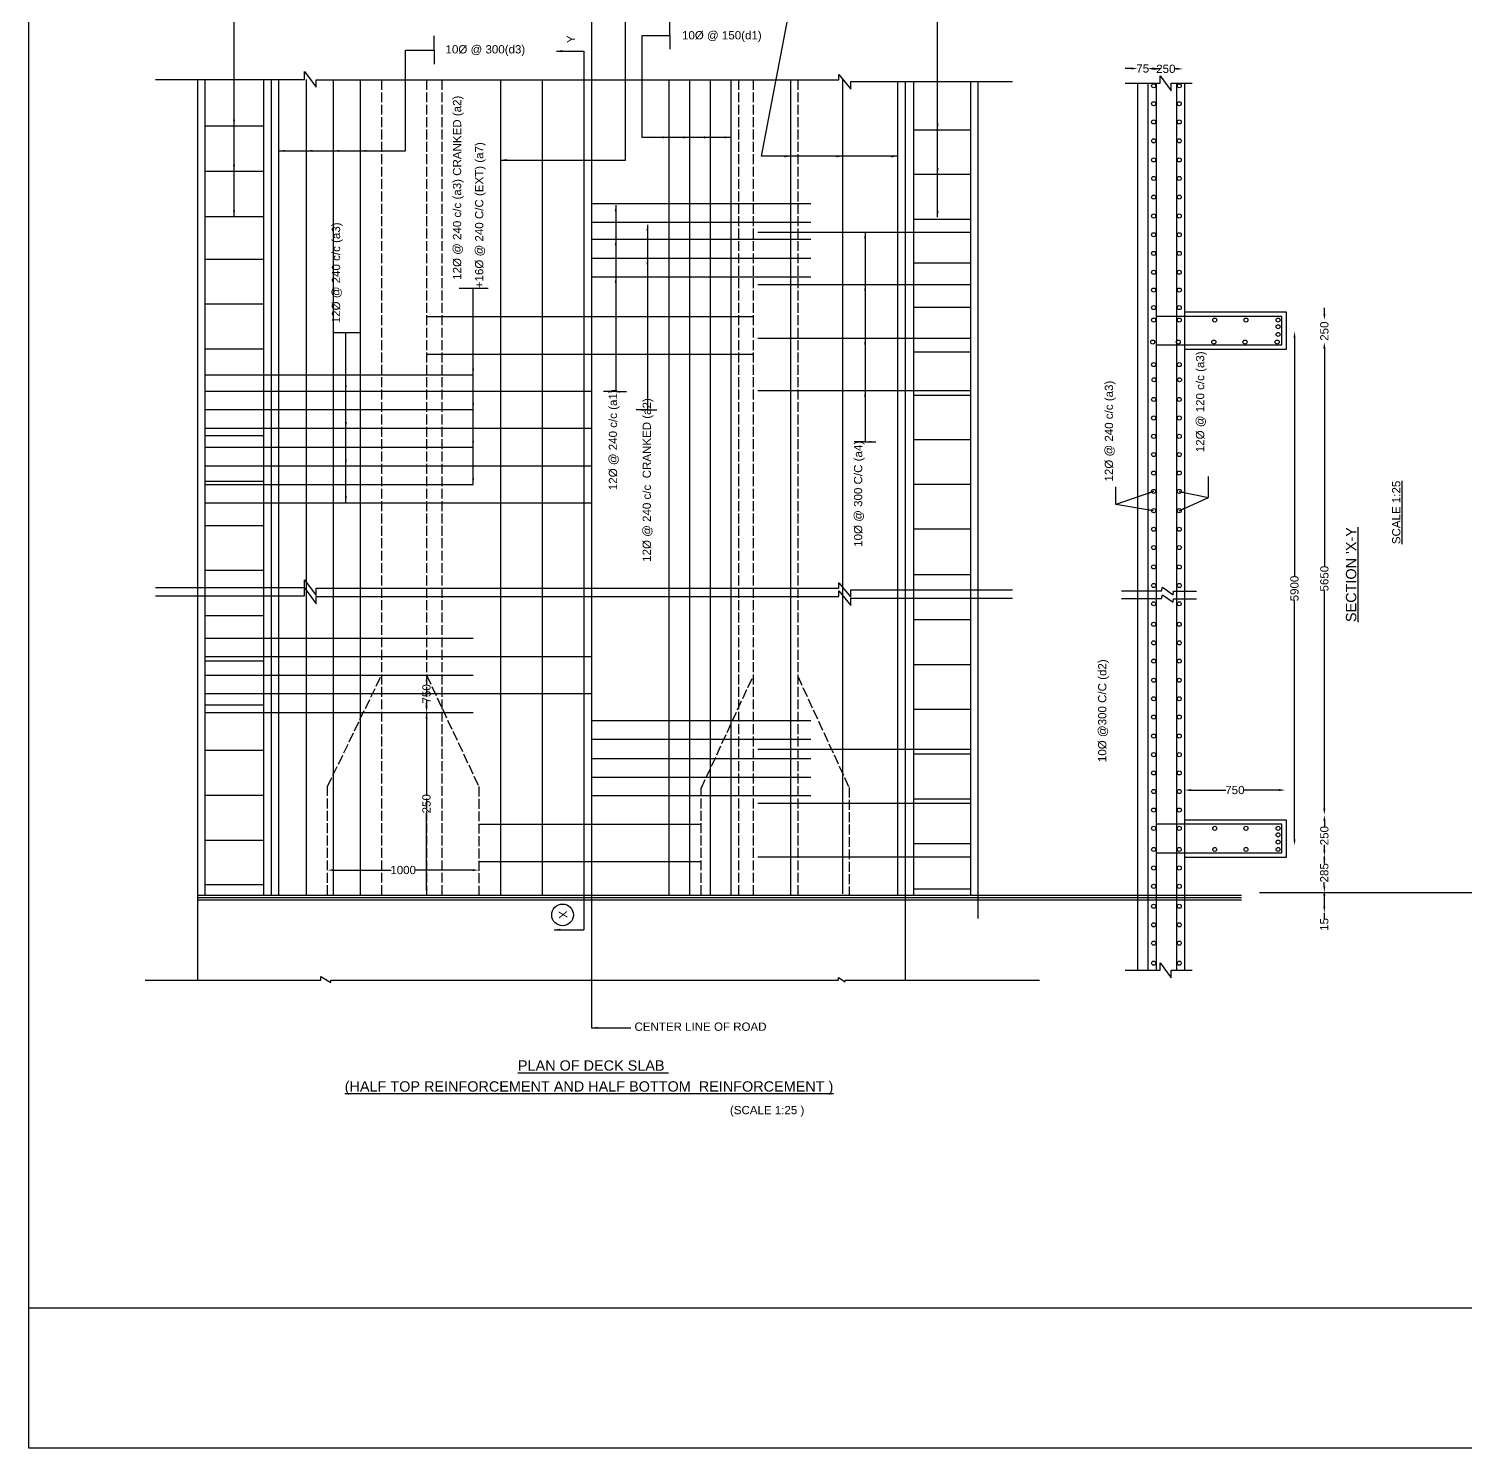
# Model space of a CAD drawing. Header units: millimetres. Extents: x 5124 to 2374999, y 2311 to 44367246.
# Drawn here: x 2334229 to 2351625, y 44341426 to 44358615 of the extents above; entities that cross this region are included whole.
import ezdxf

# ---------------------------------------------------------------- set-up
doc = ezdxf.new("R2010")
doc.units = ezdxf.units.MM
doc.header["$MEASUREMENT"] = 0
doc.linetypes.add('ACAD_ISO02W100', pattern=[15, 12, -3])
doc.layers.add('DRAWING', color=2, linetype='Continuous')
doc.layers.add('TEXT', color=7, linetype='Continuous')
doc.styles.get("Standard").update_dxf_attribs({"font": 'arial.ttf', "height": 100})
doc.dimstyles.get("Standard").update_dxf_attribs({"dimtxt": 100, "dimasz": 75, "dimexe": 0.18, "dimexo": 0.0625, "dimgap": 0.09, "dimtad": 0, "dimdec": 0, "dimzin": 0, "dimdsep": 46, "dimtxsty": 'Standard', "dimcen": 0.09, "dimse1": 1, "dimse2": 1, "dimadec": 0, "dimazin": 0, "dimtfac": 1, "dimtdec": 0, "dimtofl": 0, "dimtmove": 0, "dimatfit": 3, "dimfxl": 1, "dimtolj": 1, "dimtzin": 0, "dimarcsym": 0})

# ---------------------------------------------------------------- blocks, each defined once
blk = doc.blocks.new('*D74')
at = {"layer": 'Defpoints', "color": 0, "transparency": 16777216}
for p in [(2337847, 44348427), (2339680, 44348427), (2339680, 44348427)]:
    blk.add_point(p, dxfattribs=at)
at = {"layer": 'TEXT', "color": 0, "lineweight": -2, "transparency": 16777216}
for p, q in [((2337922, 44348427), (2338619, 44348427)), ((2339605, 44348427), (2338908, 44348427))]:
    blk.add_line(p, q, dxfattribs=at)
at = {"layer": 'TEXT', "color": 0, "transparency": 16777216}
for points in [[(2337922, 44348439), (2337922, 44348414), (2337847, 44348427)], [(2339605, 44348439), (2339605, 44348414), (2339680, 44348427)]]:
    blk.add_solid(points, dxfattribs=at)
at = {"layer": 'TEXT', "color": 0, "transparency": 16777216, "insert": (2338763, 44348427), "char_height": 100, "attachment_point": 5}
blk.add_mtext('\\A1;1000', dxfattribs=at)
blk = doc.blocks.new('*D75')
at = {"layer": 'Defpoints', "color": 0, "transparency": 16777216}
for p in [(2339046, 44350336), (2339046, 44350336), (2339046, 44348124)]:
    blk.add_point(p, dxfattribs=at)
at = {"layer": 'TEXT', "color": 0, "lineweight": -2, "transparency": 16777216}
for p, q in [((2339046, 44350261), (2339046, 44349341)), ((2339046, 44348199), (2339046, 44349119))]:
    blk.add_line(p, q, dxfattribs=at)
at = {"layer": 'TEXT', "color": 0, "transparency": 16777216}
for points in [[(2339034, 44350261), (2339059, 44350261), (2339046, 44350336)], [(2339034, 44348199), (2339059, 44348199), (2339046, 44348124)]]:
    blk.add_solid(points, dxfattribs=at)
at = {"layer": 'TEXT', "color": 0, "transparency": 16777216, "insert": (2339046, 44349230), "char_height": 100, "attachment_point": 5, "rotation": 90}
blk.add_mtext('\\A1;250', dxfattribs=at)
blk = doc.blocks.new('*D76')
at = {"layer": 'Defpoints', "color": 0, "transparency": 16777216}
for p in [(2339046, 44350786), (2339046, 44350786), (2339046, 44350336)]:
    blk.add_point(p, dxfattribs=at)
at = {"layer": 'TEXT', "color": 0, "lineweight": -2, "transparency": 16777216}
for p, q in [((2339046, 44350711), (2339046, 44350671)), ((2339046, 44350411), (2339046, 44350451))]:
    blk.add_line(p, q, dxfattribs=at)
at = {"layer": 'TEXT', "color": 0, "transparency": 16777216}
for points in [[(2339034, 44350711), (2339059, 44350711), (2339046, 44350786)], [(2339034, 44350411), (2339059, 44350411), (2339046, 44350336)]]:
    blk.add_solid(points, dxfattribs=at)
at = {"layer": 'TEXT', "color": 0, "transparency": 16777216, "insert": (2339046, 44350561), "char_height": 100, "attachment_point": 5, "rotation": 90}
blk.add_mtext('\\A1;750', dxfattribs=at)
blk = doc.blocks.new('*D77')
at = {"layer": 'Defpoints', "color": 0, "transparency": 16777216}
for p in [(2347781, 44358134), (2347657, 44357956), (2347781, 44357956)]:
    blk.add_point(p, dxfattribs=at)
at = {"layer": 'TEXT', "color": 0, "lineweight": -2, "transparency": 16777216}
for p, q in [((2347582, 44358134), (2347507, 44358134)), ((2347856, 44358134), (2347931, 44358134))]:
    blk.add_line(p, q, dxfattribs=at)
at = {"layer": 'TEXT', "color": 0, "transparency": 16777216}
for points in [[(2347582, 44358146), (2347582, 44358121), (2347657, 44358134)], [(2347856, 44358146), (2347856, 44358121), (2347781, 44358134)]]:
    blk.add_solid(points, dxfattribs=at)
at = {"layer": 'TEXT', "color": 0, "transparency": 16777216, "insert": (2347719, 44358134), "char_height": 100, "attachment_point": 5}
blk.add_mtext('\\A1;75', dxfattribs=at)
blk = doc.blocks.new('*D78')
at = {"layer": 'Defpoints', "color": 0, "transparency": 16777216}
for p in [(2347791, 44358132), (2348206, 44358132), (2348206, 44358129)]:
    blk.add_point(p, dxfattribs=at)
at = {"layer": 'TEXT', "color": 0, "lineweight": -2, "transparency": 16777216}
for p, q in [((2347866, 44358129), (2347887, 44358129)), ((2348131, 44358129), (2348110, 44358129))]:
    blk.add_line(p, q, dxfattribs=at)
at = {"layer": 'TEXT', "color": 0, "transparency": 16777216}
for points in [[(2347866, 44358142), (2347866, 44358117), (2347791, 44358129)], [(2348131, 44358142), (2348131, 44358117), (2348206, 44358129)]]:
    blk.add_solid(points, dxfattribs=at)
at = {"layer": 'TEXT', "color": 0, "transparency": 16777216, "insert": (2347999, 44358129), "char_height": 100, "attachment_point": 5}
blk.add_mtext('\\A1;250', dxfattribs=at)
blk = doc.blocks.new('*D115')
at = {"layer": 'Defpoints', "color": 0, "transparency": 16777216}
for p in [(2349664, 44354950), (2349557, 44348725), (2349664, 44348725)]:
    blk.add_point(p, dxfattribs=at)
at = {"layer": 'TEXT', "color": 0, "lineweight": -2, "transparency": 16777216}
for p, q in [((2349557, 44354875), (2349557, 44351987)), ((2349557, 44348800), (2349557, 44351688))]:
    blk.add_line(p, q, dxfattribs=at)
at = {"layer": 'TEXT', "color": 0, "transparency": 16777216}
for points in [[(2349545, 44354875), (2349570, 44354875), (2349557, 44354950)], [(2349545, 44348800), (2349570, 44348800), (2349557, 44348725)]]:
    blk.add_solid(points, dxfattribs=at)
at = {"layer": 'TEXT', "color": 0, "transparency": 16777216, "insert": (2349557, 44351837), "char_height": 100, "attachment_point": 5, "rotation": 90}
blk.add_mtext('\\A1;5900', dxfattribs=at)
blk = doc.blocks.new('*D116')
at = {"layer": 'Defpoints', "color": 0, "transparency": 16777216}
for p in [(2349919, 44355087), (2349919, 44354818), (2349919, 44354818)]:
    blk.add_point(p, dxfattribs=at)
at = {"layer": 'TEXT', "color": 0, "lineweight": -2, "transparency": 16777216}
for p, q in [((2349919, 44355162), (2349919, 44355237)), ((2349919, 44354743), (2349919, 44354668))]:
    blk.add_line(p, q, dxfattribs=at)
at = {"layer": 'TEXT', "color": 0, "transparency": 16777216}
for points in [[(2349907, 44355162), (2349932, 44355162), (2349919, 44355087)], [(2349907, 44354743), (2349932, 44354743), (2349919, 44354818)]]:
    blk.add_solid(points, dxfattribs=at)
at = {"layer": 'TEXT', "color": 0, "transparency": 16777216, "insert": (2349919, 44354953), "char_height": 100, "attachment_point": 5, "rotation": 90}
blk.add_mtext('\\A1;250', dxfattribs=at)
blk = doc.blocks.new('*D117')
at = {"layer": 'Defpoints', "color": 0, "transparency": 16777216}
for p in [(2349919, 44354818), (2349919, 44349095), (2349919, 44349095)]:
    blk.add_point(p, dxfattribs=at)
at = {"layer": 'TEXT', "color": 0, "lineweight": -2, "transparency": 16777216}
for p, q in [((2349919, 44354743), (2349919, 44352105)), ((2349919, 44349170), (2349919, 44351807))]:
    blk.add_line(p, q, dxfattribs=at)
at = {"layer": 'TEXT', "color": 0, "transparency": 16777216}
for points in [[(2349906, 44354743), (2349931, 44354743), (2349919, 44354818)], [(2349906, 44349170), (2349931, 44349170), (2349919, 44349095)]]:
    blk.add_solid(points, dxfattribs=at)
at = {"layer": 'TEXT', "color": 0, "transparency": 16777216, "insert": (2349919, 44351956), "char_height": 100, "attachment_point": 5, "rotation": 90}
blk.add_mtext('\\A1;5650', dxfattribs=at)
blk = doc.blocks.new('*D118')
at = {"layer": 'Defpoints', "color": 0, "transparency": 16777216}
for p in [(2349919, 44349095), (2349919, 44348593), (2349919, 44348593)]:
    blk.add_point(p, dxfattribs=at)
at = {"layer": 'TEXT', "color": 0, "lineweight": -2, "transparency": 16777216}
for p, q in [((2349919, 44349020), (2349919, 44348955)), ((2349919, 44348668), (2349919, 44348733))]:
    blk.add_line(p, q, dxfattribs=at)
at = {"layer": 'TEXT', "color": 0, "transparency": 16777216}
for points in [[(2349907, 44349020), (2349932, 44349020), (2349919, 44349095)], [(2349907, 44348668), (2349932, 44348668), (2349919, 44348593)]]:
    blk.add_solid(points, dxfattribs=at)
at = {"layer": 'TEXT', "color": 0, "transparency": 16777216, "insert": (2349919, 44348844), "char_height": 100, "attachment_point": 5, "rotation": 90}
blk.add_mtext('\\A1;250', dxfattribs=at)
blk = doc.blocks.new('*D119')
at = {"layer": 'Defpoints', "color": 0, "transparency": 16777216}
for p in [(2349926, 44348631), (2349887, 44348157), (2349918, 44348157)]:
    blk.add_point(p, dxfattribs=at)
at = {"layer": 'TEXT', "color": 0, "lineweight": -2, "transparency": 16777216}
for p, q in [((2349918, 44348556), (2349918, 44348506)), ((2349918, 44348232), (2349918, 44348282))]:
    blk.add_line(p, q, dxfattribs=at)
at = {"layer": 'TEXT', "color": 0, "transparency": 16777216}
for points in [[(2349906, 44348556), (2349931, 44348556), (2349918, 44348631)], [(2349906, 44348232), (2349931, 44348232), (2349918, 44348157)]]:
    blk.add_solid(points, dxfattribs=at)
at = {"layer": 'TEXT', "color": 0, "transparency": 16777216, "insert": (2349918, 44348394), "char_height": 100, "attachment_point": 5, "rotation": 90}
blk.add_mtext('\\A1;285', dxfattribs=at)
blk = doc.blocks.new('*D120')
at = {"layer": 'Defpoints', "color": 0, "transparency": 16777216}
for p in [(2349912, 44348194), (2349912, 44347911), (2349918, 44347911)]:
    blk.add_point(p, dxfattribs=at)
at = {"layer": 'TEXT', "color": 0, "lineweight": -2, "transparency": 16777216}
for p, q in [((2349918, 44348119), (2349918, 44347986)), ((2349918, 44347911), (2349918, 44347836))]:
    blk.add_line(p, q, dxfattribs=at)
at = {"layer": 'TEXT', "color": 0, "transparency": 16777216}
for points in [[(2349906, 44348119), (2349931, 44348119), (2349918, 44348194)], [(2349906, 44347986), (2349931, 44347986), (2349918, 44347911)]]:
    blk.add_solid(points, dxfattribs=at)
at = {"layer": 'TEXT', "color": 0, "transparency": 16777216, "insert": (2349918, 44347769), "char_height": 100, "attachment_point": 5, "rotation": 90}
blk.add_mtext('\\A1;15', dxfattribs=at)
blk = doc.blocks.new('*D123')
at = {"layer": 'Defpoints', "color": 0, "transparency": 16777216}
for p in [(2348227, 44349392), (2349444, 44349396), (2349444, 44349392)]:
    blk.add_point(p, dxfattribs=at)
at = {"layer": 'TEXT', "color": 0, "lineweight": -2, "transparency": 16777216}
for p, q in [((2348302, 44349396), (2348725, 44349396)), ((2349369, 44349396), (2348945, 44349396))]:
    blk.add_line(p, q, dxfattribs=at)
at = {"layer": 'TEXT', "color": 0, "transparency": 16777216}
for points in [[(2348302, 44349408), (2348302, 44349383), (2348227, 44349396)], [(2349369, 44349408), (2349369, 44349383), (2349444, 44349396)]]:
    blk.add_solid(points, dxfattribs=at)
at = {"layer": 'TEXT', "color": 0, "transparency": 16777216, "insert": (2348835, 44349396), "char_height": 100, "attachment_point": 5}
blk.add_mtext('\\A1;750', dxfattribs=at)

msp = doc.modelspace()

# ---------------------------------------------------------------- linework, layer by layer
at = {"layer": 'DRAWING', "color": 0}
msp.add_lwpolyline([(2334228.8, 44367245.8), (2374998.8, 44367245.8), (2374998.8, 44343121.6), (2334228.8, 44343121.6)], close=True, dxfattribs=at)
for points in [[(2341044.4, 44359168.5), (2341044.4, 44346517.3)], [(2343101.1, 44357070.1), (2343460.5, 44358948.8), (2343801.7, 44358948.8), (2343801.7, 44359114.5)], [(2341991.4, 44358532.5), (2341991.4, 44358698.5)], [(2339137.9, 44358357.1), (2339137.9, 44358527.9)], [(2341656.5, 44357299.6), (2341656.5, 44358532.5), (2341991.4, 44358532.5), (2341991.4, 44358369.4)], [(2338793.4, 44358357.1), (2339137.9, 44358357.1)], [(2339137.9, 44358357.1), (2339137.9, 44358185)], [(2335765.3, 44358001.9), (2337567.8, 44358001.9), (2337567.8, 44358096.3), (2337709.1, 44357905.9), (2337709.1, 44357994.7), (2344039.9, 44357994.7), (2344039.9, 44358061.2), (2344186.2, 44357884.4), (2344186.2, 44357974.8), (2346142.7, 44357974.8)], [(2347507.3, 44357956.3), (2347929.9, 44357956.3), (2347929.9, 44358045.2), (2348063.2, 44357863.9), (2348063.2, 44357956.3), (2348318.8, 44357956.3)], [(2336273.3, 44358001.9), (2336273.3, 44348124.5)], [(2336359.9, 44358001.9), (2336359.9, 44348124.5)], [(2337070.9, 44358001.9), (2337070.9, 44348124.5)], [(2337163.5, 44358001.9), (2337163.5, 44348124.5)], [(2337254.6, 44358001.9), (2337254.6, 44348124.5)], [(2337587.9, 44358001.9), (2337587.9, 44348124.5)], [(2337914.4, 44357994.7), (2337914.4, 44348124.5)], [(2338241.9, 44357994.7), (2338241.9, 44348124.5)], [(2339940.4, 44357994.7), (2339940.4, 44348124.5)], [(2340446.9, 44357994.7), (2340446.9, 44348124.5)], [(2341981.8, 44357994.7), (2341981.8, 44348124.5)], [(2342232.4, 44357994.7), (2342232.4, 44348124.5)], [(2342482.7, 44357994.7), (2342482.7, 44348124.5)], [(2342731.9, 44357994.7), (2342731.9, 44348124.5)], [(2343455.7, 44357994.7), (2343455.7, 44348124.5)], [(2344083.2, 44358008.9), (2344083.2, 44348138.7)], [(2344747.6, 44357974.8), (2344747.6, 44348124.5)], [(2344844, 44357974.8), (2344844, 44348124.5)], [(2344943.6, 44357974.8), (2344943.6, 44348124.5)], [(2345634.4, 44357974.8), (2345634.4, 44348124.5)], [(2345724.2, 44357974.8), (2345724.2, 44347842.3)], [(2347657.4, 44357956.3), (2347657.4, 44347215.3)], [(2347781.4, 44357956.3), (2347781.4, 44347215.3)], [(2347882.9, 44357956.3), (2347882.9, 44347215.3)], [(2348128.9, 44357956.3), (2348128.9, 44347215.3)], [(2348226.6, 44357956.3), (2348226.6, 44347215.3)], [(2336359.9, 44357439.3), (2337070.9, 44357439.3)], [(2344943.6, 44357390.3), (2345634.4, 44357390.3)], [(2336359.9, 44356892.2), (2337070.9, 44356892.2)], [(2344943.6, 44356852.2), (2345634.4, 44356852.2)], [(2341044.4, 44356499.8), (2343701.9, 44356499.8)], [(2336359.9, 44356340.5), (2337070.9, 44356340.5)], [(2344943.6, 44356307.9), (2345634.4, 44356307.9)], [(2341044.4, 44356271.1), (2343701.9, 44356271.1)], [(2343056.4, 44356153), (2345634.4, 44356153)], [(2341044.4, 44356065.7), (2343701.9, 44356065.7)], [(2336359.9, 44355825.3), (2337070.9, 44355825.3)], [(2341044.4, 44355837.5), (2343701.9, 44355837.5)], [(2344943.6, 44355780.1), (2345634.4, 44355780.1)], [(2341044.4, 44355611.7), (2343701.9, 44355611.7)], [(2339440.8, 44355473.2), (2339794.1, 44355473.2)], [(2343056.4, 44355517.9), (2345634.4, 44355517.9)], [(2336359.9, 44355284.9), (2337070.9, 44355284.9)], [(2339046.4, 44355132.3), (2343000.5, 44355132.3)], [(2344943.6, 44355243.5), (2345634.4, 44355243.5)], [(2347882.9, 44354786.5), (2349403, 44354786.5), (2349403, 44355130.8), (2347882.9, 44355130.8)], [(2348226.6, 44355186.4), (2349456.7, 44355186.4), (2349456.7, 44354729.1), (2348226.6, 44354729.1)], [(2338241.9, 44354931.3), (2337914.4, 44354931.3)], [(2336359.9, 44354740.8), (2337070.9, 44354740.8)], [(2343056.4, 44354868.7), (2345634.4, 44354868.7)], [(2339046.4, 44354672.6), (2343000.5, 44354672.6)], [(2344943.6, 44354702.1), (2345634.4, 44354702.1)], [(2336359.9, 44354423.3), (2339610.3, 44354423.3)], [(2336359.9, 44354226.9), (2341044.4, 44354226.9)], [(2343056.4, 44354234.3), (2345634.4, 44354234.3)], [(2344943.6, 44354178.7), (2345634.4, 44354178.7)], [(2336359.9, 44354004.1), (2339610.3, 44354004.1)], [(2336359.9, 44353776.8), (2341044.4, 44353776.8)], [(2336359.9, 44353689.3), (2337070.9, 44353689.3)], [(2336359.9, 44353549.3), (2339610.3, 44353549.3)], [(2344943.6, 44353642), (2345634.4, 44353642)], [(2336359.9, 44353322), (2341044.4, 44353322)], [(2336359.9, 44353135.9), (2337070.9, 44353135.9)], [(2336359.9, 44353097.6), (2339610.3, 44353097.6)], [(2344943.6, 44353100.5), (2345634.4, 44353100.5)], [(2336359.9, 44352876), (2341044.4, 44352876)], [(2336359.9, 44352599.6), (2337070.9, 44352599.6)], [(2344943.6, 44352557.4), (2345634.4, 44352557.4)], [(2336359.9, 44352059.2), (2337070.9, 44352059.2)], [(2344943.6, 44352006.3), (2345634.4, 44352006.3)], [(2335765.3, 44351847.7), (2337567.8, 44351847.7), (2337567.8, 44351942), (2337709.1, 44351751.7), (2337709.1, 44351840.4), (2344039.9, 44351840.4), (2344039.9, 44351906.9), (2344186.2, 44351730.2), (2344186.2, 44351820.5), (2346142.7, 44351820.5)], [(2335765.3, 44351748.7), (2337567.8, 44351748.7), (2337567.8, 44351843), (2337709.1, 44351652.7), (2337709.1, 44351741.4), (2344039.9, 44351741.4), (2344039.9, 44351807.9), (2344186.2, 44351631.2), (2344186.2, 44351721.5), (2346142.7, 44351721.5)], [(2347462.7, 44351807), (2347945.3, 44351807), (2347957, 44351852.1), (2348087.5, 44351761.8), (2348093.3, 44351802.9), (2348372.2, 44351802.9)], [(2347462.7, 44351714.9), (2347945.3, 44351714.9), (2347957, 44351760), (2348087.5, 44351669.7), (2348093.3, 44351710.8), (2348372.2, 44351710.8)], [(2336359.9, 44351511.4), (2337070.9, 44351511.4)], [(2344943.6, 44351460.7), (2345634.4, 44351460.7)], [(2336359.9, 44351234.4), (2339610.3, 44351234.4)], [(2336359.9, 44351012.7), (2341044.4, 44351012.7)], [(2336359.9, 44350962.3), (2337070.9, 44350962.3)], [(2344943.6, 44350914.6), (2345634.4, 44350914.6)], [(2336359.9, 44350786.2), (2339610.3, 44350786.2)], [(2336359.9, 44350563.6), (2341044.4, 44350563.6)], [(2336359.9, 44350427.6), (2337070.9, 44350427.6)], [(2336359.9, 44350335.9), (2339610.3, 44350335.9)], [(2341044.4, 44350237.4), (2343701.9, 44350237.4)], [(2344943.6, 44350375.9), (2345634.4, 44350375.9)], [(2336359.9, 44349879.4), (2337070.9, 44349879.4)], [(2341044.4, 44350012.7), (2343701.9, 44350012.7)], [(2343056.4, 44349890.5), (2345634.4, 44349890.5)], [(2341044.4, 44349779.2), (2343701.9, 44349779.2)], [(2344943.6, 44349833.2), (2345634.4, 44349833.2)], [(2341044.4, 44349551.2), (2343701.9, 44349551.2)], [(2336359.9, 44349335.5), (2337070.9, 44349335.5)], [(2341044.4, 44349328.7), (2343701.9, 44349328.7)], [(2343056.4, 44349238), (2345634.4, 44349238)], [(2344943.6, 44349290.4), (2345634.4, 44349290.4)], [(2348226.6, 44349037), (2349456.7, 44349037), (2349456.7, 44348579.8), (2348226.6, 44348579.8)], [(2339679.6, 44348981.7), (2342371.5, 44348981.7)], [(2347882.9, 44348637.2), (2349403, 44348637.2), (2349403, 44348981.5), (2347882.9, 44348981.5)], [(2336359.9, 44348790.2), (2337070.9, 44348790.2)], [(2344943.6, 44348749.7), (2345634.4, 44348749.7)], [(2339679.6, 44348531.2), (2342371.5, 44348531.2)], [(2343056.4, 44348585.6), (2345634.4, 44348585.6)], [(2336273.3, 44348124.5), (2348913.9, 44348124.5)], [(2336273.3, 44348124.5), (2336273.3, 44347094.7)], [(2336359.9, 44348251.7), (2337070.9, 44348251.7)], [(2344844, 44348124.5), (2344844, 44347094.7)], [(2344943.6, 44348201.7), (2345634.4, 44348201.7)], [(2349133, 44348156.8), (2360846.5, 44348156.8)], [(2336273.3, 44348097), (2348913.9, 44348097)], [(2336273.3, 44348064.9), (2348913.9, 44348064.9)], [(2347507.3, 44347215.3), (2347929.9, 44347215.3), (2347929.9, 44347304.2), (2348063.2, 44347122.9), (2348063.2, 44347215.3), (2348318.8, 44347215.3)], [(2335637.7, 44347094.7), (2337766.9, 44347094.7), (2337766.9, 44347138.2), (2337886.7, 44347064.1), (2337886.7, 44347094.7), (2344034.6, 44347094.7), (2344034.6, 44347125.2), (2344114.1, 44347071.9), (2344114.1, 44347094.7), (2346469.2, 44347094.7)]]:
    msp.add_lwpolyline(points, dxfattribs=at)
at = {"layer": 'DRAWING', "color": 0, "linetype": 'ACAD_ISO02W100', "ltscale": 10}
for points in [[(2338500.5, 44357994.7), (2338500.5, 44348124.5)], [(2339046.4, 44357994.7), (2339046.4, 44348124.5)], [(2339230.6, 44357994.7), (2339230.6, 44348124.5)], [(2342822.2, 44357994.7), (2342822.2, 44348124.5)], [(2343000.5, 44357994.7), (2343000.5, 44348124.5)], [(2343541.6, 44357994.7), (2343541.6, 44348124.5)], [(2337847.2, 44348124.5), (2337847.2, 44349440.1), (2338500.5, 44350786.2)], [(2339046.4, 44350786.2), (2339679.6, 44349438.3), (2339679.6, 44348124.5)], [(2342371.5, 44348124.5), (2342371.5, 44349413.9), (2343000.5, 44350774.9)], [(2343541.6, 44350774.9), (2344163.4, 44349427.4), (2344163.4, 44348124.5)]]:
    msp.add_lwpolyline(points, dxfattribs=at)
at = {"layer": 'DRAWING', "color": 0}
for centre in [(2347851.4, 44357924.5), (2348161.3, 44357924.5), (2347851.4, 44357707.1), (2348161.3, 44357707.1), (2347851.4, 44357486.9), (2348161.3, 44357486.9), (2347851.4, 44357258), (2348161.3, 44357258), (2347851.4, 44357026.4), (2348161.3, 44357026.4), (2347851.4, 44356802.1), (2348161.3, 44356802.1), (2347851.4, 44356576.1), (2348161.3, 44356576.1), (2347851.4, 44356347.3), (2348161.3, 44356347.3), (2347851.4, 44356120.5), (2348161.3, 44356120.5), (2347851.4, 44355894.5), (2348161.3, 44355894.5), (2347851.4, 44355665.7), (2348161.3, 44355665.7), (2347851.4, 44355450.6), (2348161.3, 44355450.6), (2347851.4, 44355238.7), (2348161.3, 44355238.7), (2347851.4, 44355087.8), (2348161.3, 44355087.8), (2348591.8, 44355087.8), (2348968.9, 44355087.8), (2349358.8, 44355087.8), (2349358.8, 44355006.4), (2349358.8, 44354913), (2347840.1, 44354821.4), (2348150, 44354821.4), (2348580.5, 44354821.4), (2348957.6, 44354821.4), (2349347.5, 44354821.4), (2347851.4, 44354548.4), (2348161.3, 44354548.4), (2347855.2, 44354364.1), (2348165.1, 44354364.1), (2347851.4, 44354125.9), (2348161.3, 44354125.9), (2347851.4, 44353901.2), (2348161.3, 44353901.2), (2347851.4, 44353679.6), (2348161.3, 44353679.6), (2347851.4, 44353459.1), (2348161.3, 44353459.1), (2347851.4, 44353234.3), (2348161.3, 44353234.3), (2347851.4, 44353012.8), (2348161.3, 44353012.8), (2347851.4, 44352779.2), (2348161.3, 44352779.2), (2347851.4, 44352554.5), (2348161.3, 44352554.5), (2347851.4, 44352332.9), (2348161.3, 44352332.9), (2347851.4, 44352098), (2348161.3, 44352098), (2347851.4, 44351873.2), (2348161.3, 44351873.2), (2347851.4, 44351651.7), (2348161.3, 44351651.7), (2347851.4, 44351404), (2348161.3, 44351404), (2347851.4, 44351179.2), (2348161.3, 44351179.2), (2347851.4, 44350957.7), (2348161.3, 44350957.7), (2347851.4, 44350726.3), (2348161.3, 44350726.3), (2347851.4, 44350501.6), (2348161.3, 44350501.6), (2347851.4, 44350280), (2348161.3, 44350280), (2347851.4, 44350049.7), (2348161.3, 44350049.7), (2347851.4, 44349824.9), (2348161.3, 44349824.9), (2347851.4, 44349603.4), (2348161.3, 44349603.4), (2347851.4, 44349378.8), (2348161.3, 44349378.8), (2347851.4, 44349154), (2348161.3, 44349154), (2347851.4, 44348932.5), (2348161.3, 44348932.5), (2348591.8, 44348932.5), (2348968.9, 44348932.5), (2349358.8, 44348932.5), (2349358.8, 44348854.1), (2347851.4, 44348676.8), (2348161.3, 44348676.8), (2348591.8, 44348676.8), (2348968.9, 44348676.8), (2349358.8, 44348766.7), (2349358.8, 44348676.8), (2347851.4, 44348452), (2348161.3, 44348452), (2347851.4, 44348230.5), (2348161.3, 44348230.5), (2347851.4, 44347988.5), (2348161.3, 44347988.5), (2347851.4, 44347763.8), (2348161.3, 44347763.8), (2347851.4, 44347542.2), (2348161.3, 44347542.2), (2347851.4, 44347300.1), (2348161.3, 44347300.1)]:
    msp.add_circle(centre, 24.5, dxfattribs=at)
at = {"layer": 'TEXT'}
msp.add_lwpolyline([(2334228.8, 44367245.8), (2374998.8, 44367245.8), (2374998.8, 44341425.6), (2334228.8, 44341425.6)], close=True, dxfattribs=at)
msp.add_circle((2340693.5, 44347883.9), 131.6, dxfattribs=at)

# ---------------------------------------------------------------- texts
at = {"layer": 'TEXT', "color": 0}
for s, height, p in [('10Ø @ 150(d1)', 100, (2342139.7, 44358486.1)), ('10Ø @ 300(d3)', 100, (2339276.4, 44358316.1)), ('CENTER LINE OF ROAD', 100, (2341564.5, 44346481)), ('%%UPLAN OF DECK SLAB ', 125, (2340153.2, 44345998.1)), ('%%U(HALF TOP REINFORCEMENT AND HALF BOTTOM  REINFORCEMENT )', 125, (2338055.3, 44345744.7)), ('(SCALE 1:25 )', 100, (2342720.6, 44345470.9))]:
    msp.add_text(s, height=height, dxfattribs=at).set_placement(p)
for s, height, rotation, p in [(' Y', 100, 91.28118, (2340847.2, 44358404.4)), ('12Ø @ 240 c/c (a3) CRANKED (a2)', 100, 90, (2339465.7, 44355574.3)), ('+16Ø @ 240 C/C (EXT) (a7) ', 100, 90, (2339733.9, 44355473.2)), ('12Ø @ 240 c/c (a3)', 100, 90, (2337999.6, 44355048.9)), ('12Ø @ 120 c/c (a3)', 100, 90, (2348463.9, 44353487.2)), ('12Ø @ 240 c/c (a1)', 100, 90, (2341353.6, 44353027.8)), ('12Ø @ 240 c/c (a3)', 100, 90, (2347359.7, 44353132)), ('12Ø @ 240 c/c  CRANKED (a2)', 100, 90, (2341763, 44352159.7)), ('10Ø @ 300 C/C (a4)', 100, 90, (2344322.4, 44352341.9)), ('%%USCALE 1:25', 100, 90, (2350839.3, 44352373.7)), ("%%USECTION 'X-Y", 125, 90, (2350304.7, 44351430.6)), ('10Ø @300 C/C (d2)', 100, 90, (2347278.7, 44349734.9)), ('X', 100, 274.02692, (2340644.7, 44347931))]:
    msp.add_text(s, height=height, rotation=rotation, dxfattribs=at).set_placement(p)

# ---------------------------------------------------------------- dimensions: what is measured, and where the dimension line sits
dim = msp.add_linear_dim(base=(2347781.4, 44358134), p1=(2347657.4, 44357956.3), p2=(2347781.4, 44357956.3), text='75', dimstyle='Standard', dxfattribs=at)
dim.commit()
dim.dimension.update_dxf_attribs({"geometry": '*D77', "text_midpoint": (2347719.4, 44358134), "dimtype": 160})
for base, p1, p2, text, picture, middle in [((2348206.2, 44358129.1), (2347791, 44358132.4), (2348206.2, 44358132.4), '250', '*D78', (2347998.6, 44358129.1)), ((2349443.5, 44349396), (2348226.6, 44349392.3), (2349443.5, 44349392.3), '750', '*D123', (2348835.1, 44349396)), ((2339679.6, 44348426.9), (2337847.2, 44348426.9), (2339679.6, 44348426.9), '1000', '*D74', (2338763.4, 44348426.9))]:
    dim = msp.add_linear_dim(base=base, p1=p1, p2=p2, text=text, dimstyle='Standard', dxfattribs=at)
    dim.commit()
    dim.dimension.update_dxf_attribs({"geometry": picture, "text_midpoint": middle})
for base, p1, p2, text, picture, middle in [((2349919.3, 44354817.7), (2349919.3, 44355087.4), (2349919.3, 44354817.7), '250', '*D116', (2349919.3, 44354952.5)), ((2349557.3, 44348724.6), (2349664.2, 44354950.3), (2349664.2, 44348724.6), '5900', '*D115', (2349557.3, 44351837.5)), ((2349918.8, 44349094.8), (2349919.3, 44354817.7), (2349919.3, 44349094.8), '5650', '*D117', (2349918.8, 44351956.2)), ((2339046.4, 44350786.2), (2339046.4, 44350335.9), (2339046.4, 44350786.2), '750', '*D76', (2339046.4, 44350561.1)), ((2339046.4, 44350335.9), (2339046.4, 44348124.5), (2339046.4, 44350335.9), '250', '*D75', (2339046.4, 44349230.2)), ((2349919.3, 44348593.4), (2349919.3, 44349094.8), (2349919.3, 44348593.4), '250', '*D118', (2349919.3, 44348844.1)), ((2349918.3, 44348156.8), (2349925.6, 44348630.9), (2349887.4, 44348156.8), '285', '*D119', (2349918.3, 44348393.8)), ((2349918.3, 44347911.5), (2349912, 44348194.3), (2349912, 44347911.5), '15', '*D120', (2349918.3, 44347769.1))]:
    dim = msp.add_linear_dim(base=base, p1=p1, p2=p2, angle=90, text=text, dimstyle='Standard', dxfattribs=at)
    dim.commit()
    dim.dimension.update_dxf_attribs({"geometry": picture, "text_midpoint": middle})

# ---------------------------------------------------------------- leaders
at = {"layer": 'DRAWING', "color": 0}
for points in [[(2339940.4, 44357024.5), (2341456.4, 44357024.5), (2341456.4, 44359340.7)], [(2336715.4, 44356340.5), (2336715.4, 44358865.2), (2337058, 44358865.2)], [(2345234.9, 44356331.5), (2345234.9, 44358849.6), (2345603.8, 44358849.6)], [(2337254.6, 44357136.1), (2338793.4, 44357136.1), (2338793.4, 44358357.1)], [(2340618.4, 44358344.1), (2340950.9, 44358344.1), (2340950.9, 44347705)], [(2336715.4, 44357439.3), (2336715.4, 44358001.9)], [(2345234.9, 44357390.3), (2345234.9, 44357892.9)], [(2336715.4, 44356892.2), (2336715.4, 44357439.3)], [(2342731.9, 44357299.6), (2341656.5, 44357299.6)], [(2341981.8, 44357299.6), (2341694.7, 44357299.6)], [(2342232.4, 44357299.6), (2341981.8, 44357299.6)], [(2342482.7, 44357299.6), (2342232.4, 44357299.6)], [(2345234.9, 44356852.2), (2345234.9, 44357284)], [(2337587.9, 44357136.1), (2337996.5, 44357136.1)], [(2337914.4, 44357136.1), (2338352.3, 44357136.1)], [(2338241.9, 44357136.1), (2338539.6, 44357136.1)], [(2344747.6, 44357070.1), (2343101.1, 44357070.1)], [(2343455.7, 44357070.1), (2343101.1, 44357070.1)], [(2344083.2, 44357070.1), (2343720.4, 44357070.1)], [(2341337.9, 44356480.6), (2341337.9, 44354221.8), (2341466.1, 44354221.8)], [(2341721.2, 44356239.2), (2341721.2, 44353999), (2341835.5, 44353999)], [(2344357.5, 44356153), (2344357.5, 44353612.9), (2344224.8, 44353612.9)], [(2341337.9, 44356065.7), (2341337.9, 44355582.9)], [(2341721.2, 44355837.5), (2341721.2, 44355374.6)], [(2341337.9, 44355611.7), (2341337.9, 44355109)], [(2339610.3, 44353097.6), (2339610.3, 44355473.2)], [(2344357.5, 44355517.9), (2344357.5, 44354882.9)], [(2338068.8, 44352876), (2338068.8, 44354931.3)], [(2338068.8, 44354226.9), (2338068.8, 44354931.3)], [(2339610.3, 44354423.3), (2339610.3, 44355003.1)], [(2344357.5, 44354868.7), (2344357.5, 44354361.1)], [(2338068.8, 44353776.8), (2338068.8, 44354226.9)], [(2339610.3, 44354004.1), (2339610.3, 44354304.2)], [(2341337.9, 44354221.8), (2341190.3, 44354221.8)], [(2344357.5, 44354234.3), (2344357.5, 44353742.2)], [(2341721.2, 44353999), (2341586.6, 44353999)], [(2338068.8, 44353322), (2338068.8, 44353776.8)], [(2339610.3, 44353549.3), (2339610.3, 44353850.8)], [(2344357.5, 44353612.9), (2344488.9, 44353612.9)], [(2340590.2, 44347705), (2340950.9, 44347705)]]:
    msp.add_leader(points, dimstyle='Standard', override={"dimgap": 0.09, "dimtad": 0}, dxfattribs=at)
at = {"layer": 'TEXT', "color": 0}
for points in [[(2348161.3, 44353012.8), (2348514.7, 44352938.4), (2348514.7, 44353194.4)], [(2347851.4, 44353012.8), (2347394.5, 44352854), (2347394.5, 44353069.3)], [(2347851.4, 44352779.2), (2347394.5, 44352854)], [(2348161.3, 44352779.2), (2348514.7, 44352938.4)], [(2341044.4, 44346517.3), (2341521.8, 44346517.3)]]:
    msp.add_leader(points, dimstyle='Standard', override={"dimgap": 0.09, "dimtad": 0}, dxfattribs=at)

doc.saveas('drawing.dxf')
